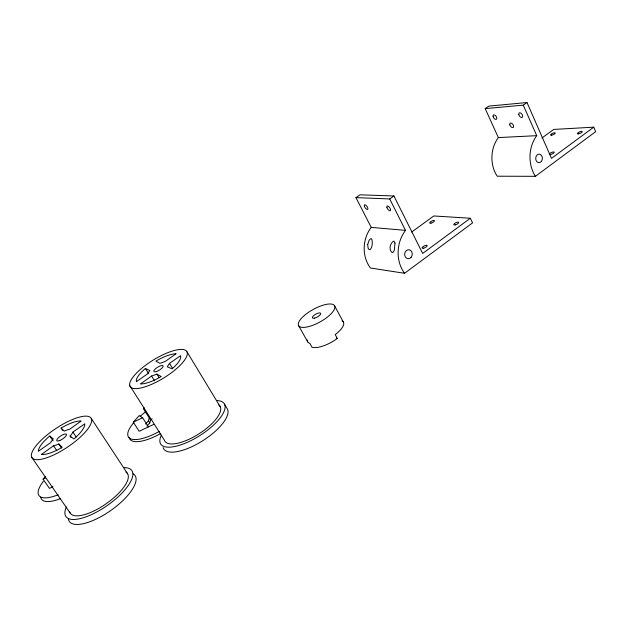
<?xml version="1.0" encoding="UTF-8"?>
<svg xmlns="http://www.w3.org/2000/svg" width="627" height="627" viewBox="0 0 627 627"><rect width="100%" height="100%" fill="white"/><g stroke="black" fill="none" stroke-linecap="round" stroke-linejoin="round"><path stroke-width="0.94" d="M146.93 426.109L149.759 422.927L150.566 420.004L152.118 418.875M145.605 424.032L148.442 420.85L149.25 417.943M144.006 407.315L143.528 408.929L150.566 420.004M169.486 363.386L167.284 366.787L172.064 368.848A25.613 7.979 -31.7 0 0 180.451 355.728L169.486 363.386L172.55 368.37M153.874 424.33L139.139 431.282L133.285 422.151L139.241 415.591L142.595 417.747L148.427 426.901M52.934 486.771L49.47 488.394L43.059 479.122L45.567 476.481M470.344 218.243L422.661 253.441L393.936 195.985L359.992 194.817L355.948 197.607L371.239 227.382A30.504 25.997 -83 0 0 370.439 268.011L404.548 273.286L472.562 222.883L470.344 218.243L433.79 215.97L411.61 232.037M593.753 127.163L551.494 158.357L526.993 102.53L488.794 106.12L485.196 108.604L498.355 137.587A28.967 23.042 -88.3 0 0 497.211 176.211L535.403 176.32L595.65 131.67L593.753 127.163L553.759 129.428L541.94 137.995M53.522 445.789L41.5 454.379A27.345 8.433 -33.8 0 0 62.151 447.325L58.836 443.963A13.669 4.217 -33.8 0 1 53.522 445.789L56.822 450.648M151.585 376.028L140.511 383.943A25.613 7.979 -31.7 0 0 161.225 376.537L156.915 374.115L151.585 376.028L154.665 380.957M355.948 197.607L389.728 198.947L393.936 195.985M485.196 108.604L523.279 105.14L526.993 102.53M72.904 432.097L84.747 423.821A27.345 8.433 -33.8 0 1 73.9 438.986L70.059 436.024A13.669 4.217 -33.8 0 0 72.904 432.097L76.141 436.941M133.285 422.151L142.595 417.747M43.059 479.122L45.669 477.892M498.355 137.587L536.728 135.667A30.472 23.708 -88 0 0 535.403 176.32M371.239 227.382L405.504 230.383A32.204 26.937 -82.8 0 0 404.548 273.286M336.19 338.125L337.318 338.447L335.202 334.583A20.401 7.414 -28.9 0 0 342.044 320.867M145.393 368.472L149.814 370.51L147.525 373.911L136.404 381.655A25.613 7.979 -31.7 0 1 145.393 368.472L148.489 373.426M49.784 436.008L53.287 438.9L50.364 442.827L38.38 451.268L38.388 450.609A27.345 8.433 -33.8 0 1 49.784 436.008L53.044 440.82M61.101 428.069L64.33 431.125A13.669 4.217 -33.8 0 1 69.558 429.307L81.165 421.038A27.345 8.433 -33.8 0 0 61.101 428.069L62.739 430.498M31.891 457.553L70.208 513.105M58.836 443.963L61.54 447.976M70.059 436.024L71.149 437.646M91.197 418.342A35.551 10.965 -33.8 0 1 51.445 455.947A35.551 10.965 -33.8 0 1 41.931 439.464A35.551 10.965 -33.8 0 1 91.197 418.342L127.626 473.793M129.758 385.574L164.384 440.138A32.628 11.991 -32.4 0 0 199.519 433.469A32.628 11.991 -32.4 0 0 218.705 404.948M148.442 420.85L149.759 422.927M156.915 374.115L158.96 377.415M187.018 351.865A33.309 10.377 -31.7 0 1 147.964 385.832A33.309 10.377 -31.7 0 1 140.487 369.334A33.309 10.377 -31.7 0 1 187.018 351.865L220.234 406.743M224.505 404.196L227.444 409.07A37.581 13.998 -32.5 0 1 200.609 442.035A37.581 13.998 -32.5 0 1 163.145 447.576M298.648 325.656L307.724 341.895M334.63 305.921A20.519 7.116 -28.9 0 1 310.232 326.158A20.519 7.116 -28.9 0 1 304.918 315.005A20.519 7.116 -28.9 0 1 334.63 305.921L343.486 322.262M389.728 198.947L405.504 230.383M523.279 105.14L536.728 135.667M217.287 400.59A37.651 13.841 -32.4 0 1 198.822 436.227A37.651 13.841 -32.4 0 1 161.39 435.177M307.363 339.897A20.401 7.414 -28.9 0 0 309.879 343.431L312.011 347.248A20.37 7.485 -28.9 0 0 337.318 338.447M133.136 473.785A40.089 14.766 -35 0 1 110.861 510.441A40.089 14.766 -35 0 1 68.437 519.313M123.989 467.648A40.167 14.593 -34.9 0 1 106.269 506.193A40.167 14.593 -34.9 0 1 66.415 506.922M125.847 472.053A34.806 12.642 -34.9 0 1 106.331 503.63A34.806 12.642 -34.9 0 1 69.581 511.514M160.684 433.523A35.096 12.203 -32.7 0 1 129.193 437.607M159.329 431.384A35.12 12.14 -32.7 0 1 131.161 438.994A35.12 12.14 -32.7 0 1 133.951 422.433M140.268 416.171A35.12 12.14 -32.7 0 1 145.464 411.97M60.192 498.755A37.314 12.658 -34.7 0 1 40.739 497.187M58.248 494.734A37.369 12.54 -34.6 0 1 43.396 481.309M395.002 243.127L394.336 250.189L393.395 252.038L392.243 252.571C388.387 250.157 390.025 242.68 393.881 241.042L395.002 243.127M367.688 244.514L368.151 248.331L369.06 249.515L370.189 249.656C372.571 246.881 372.72 242.281 371.709 238.911L370.581 238.785L369.138 240.306L367.688 244.514M175.983 353.785L165.269 361.418L160.026 363.323L155.864 361.128A25.613 7.979 -31.7 0 1 175.983 353.785M423.664 248.159A2.767 0.925 -26.4 0 0 427.128 245.604A2.767 0.925 -26.4 0 0 423.115 246.63A2.767 0.925 -26.4 0 0 423.664 248.159M455.327 224.85A2.735 0.901 -25.7 0 0 458.698 222.366A2.735 0.901 -25.7 0 0 454.653 223.447A2.735 0.901 -25.7 0 0 455.327 224.85M431.141 223.079A2.633 0.839 -26.1 0 0 434.425 220.688A2.633 0.839 -26.1 0 0 430.584 221.731A2.633 0.839 -26.1 0 0 431.141 223.079M386.969 207.662A2.814 1.215 54.9 0 0 390.245 210.711A2.814 1.215 54.9 0 0 388.881 206.73A2.814 1.215 54.9 0 0 386.969 207.662M364.459 206.455A2.712 1.129 55.2 0 0 367.587 209.394A2.712 1.129 55.2 0 0 366.215 205.546A2.712 1.129 55.2 0 0 364.459 206.455M411.155 257.242A4.499 3.793 -82.5 0 0 409.455 249.828A4.499 3.793 -82.5 0 0 404.783 255.557A4.499 3.793 -82.5 0 0 411.155 257.242M156.664 371.458A5.439 1.693 -31.7 0 0 163.161 365.909A5.439 1.693 -31.7 0 0 155.637 368.645A5.439 1.693 -31.7 0 0 156.664 371.458M314.535 318.124A4.687 1.63 -28.9 0 0 320.726 313.586A4.687 1.63 -28.9 0 0 314.37 315.036A4.687 1.63 -28.9 0 0 314.535 318.124M541.375 161.413A4.256 3.339 -88 0 0 539.965 154.297A4.256 3.339 -88 0 0 535.811 159.517A4.256 3.339 -88 0 0 541.375 161.413M509.853 124.812A2.594 1.466 54.9 0 0 513.082 127.485A2.594 1.466 54.9 0 0 512.102 123.621A2.594 1.466 54.9 0 0 509.853 124.812M493.135 116.669A2.555 1.419 55.6 0 0 496.286 119.295A2.555 1.419 55.6 0 0 495.291 115.462A2.555 1.419 55.6 0 0 493.135 116.669M518.827 114.647A2.649 1.52 55.1 0 0 522.142 117.351A2.649 1.52 55.1 0 0 521.162 113.385A2.649 1.52 55.1 0 0 518.827 114.647M578.611 133.833A2.649 0.776 -23.5 0 0 582.271 131.67A2.649 0.776 -23.5 0 0 578.588 132.391A2.649 0.776 -23.5 0 0 578.611 133.833M550.53 154.501A2.665 0.807 -23.9 0 0 554.252 152.29A2.665 0.807 -23.9 0 0 550.608 152.957A2.665 0.807 -23.9 0 0 550.53 154.501M551.713 135.166A2.547 0.729 -24 0 0 555.263 133.073A2.547 0.729 -24 0 0 551.784 133.763A2.547 0.729 -24 0 0 551.713 135.166M59.847 440.475A5.808 1.795 -33.8 0 0 66.478 434.323A5.808 1.795 -33.8 0 0 58.507 437.646A5.808 1.795 -33.8 0 0 59.847 440.475"/></g></svg>
